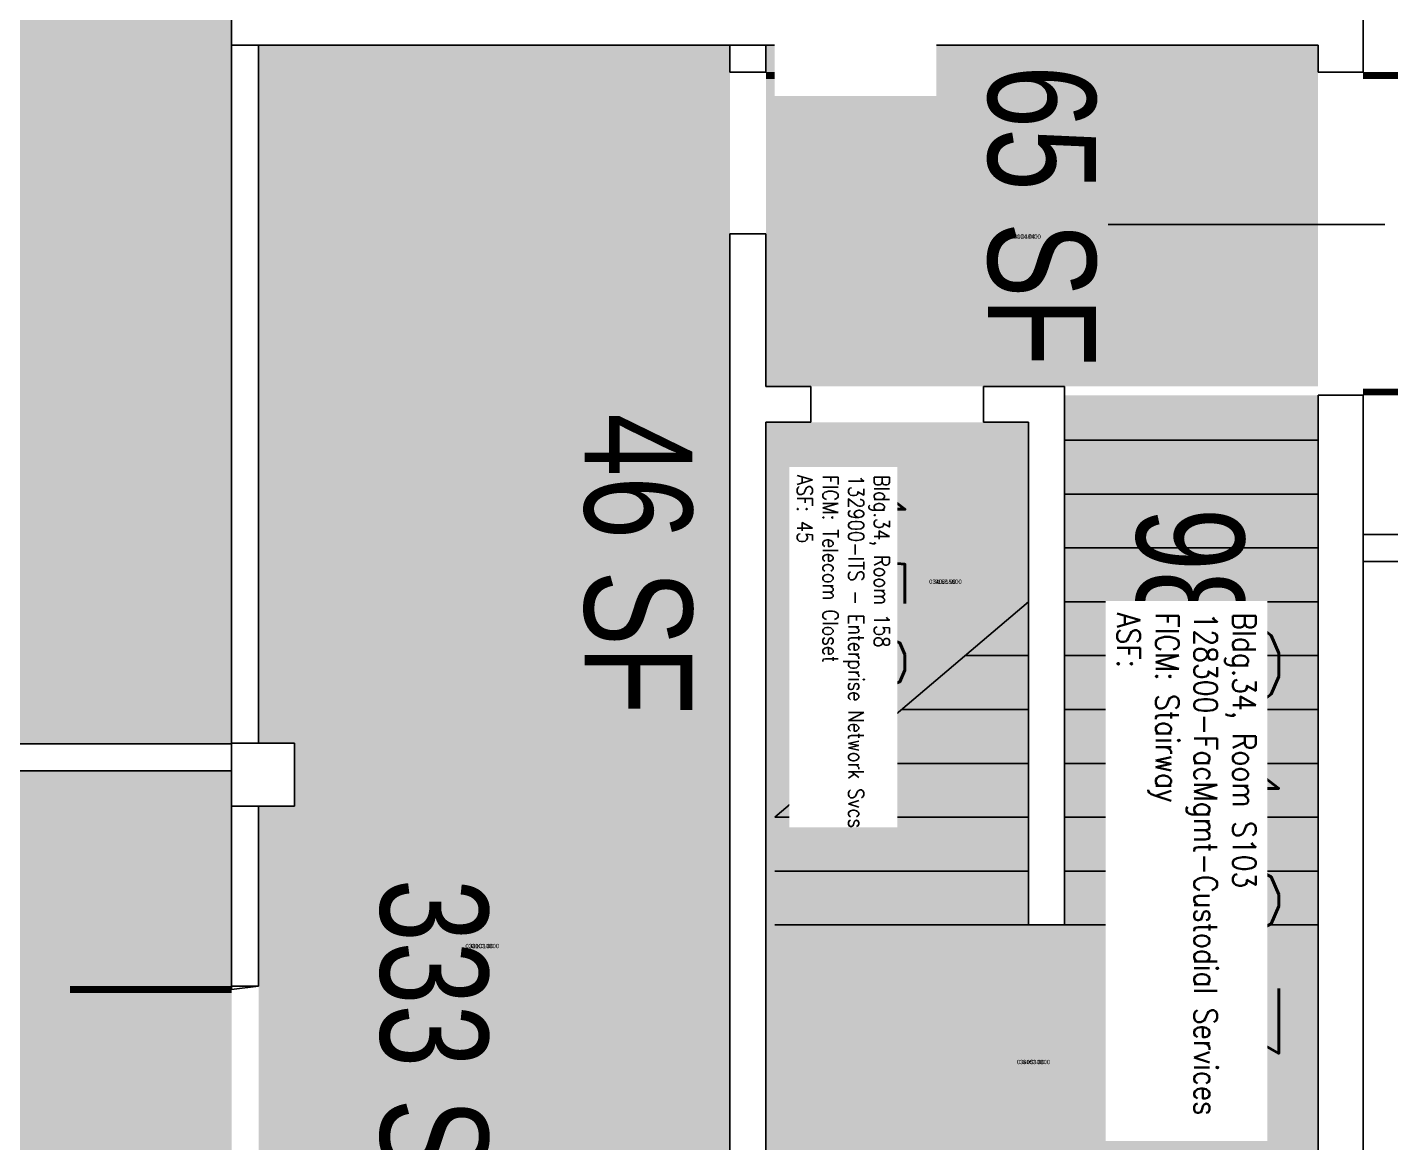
# Model space of a CAD drawing. Header units: inches. Extents: x -726 to 3772, y 0 to 2633.
# Drawn here: x 3314.5 to 3618.2, y 1657.5 to 1906 of the extents above; entities that cross this region are included whole.
import ezdxf
from ezdxf.enums import TextEntityAlignment as Align

# ---------------------------------------------------------------- set-up
doc = ezdxf.new("R2010")
doc.units = ezdxf.units.IN
doc.header["$LTSCALE"] = 10
doc.header["$MEASUREMENT"] = 0
for name, color, linetype in [('A-DOOR', 2, 'CONTINUOUS'), ('A-FLOR', 3, 'CONTINUOUS'), ('A-IDEN-RNUM', 7, 'CONTINUOUS'), ('A-IDEN-SNUM', 4, 'CONTINUOUS'), ('A-IDEN-VNUM', 4, 'CONTINUOUS'), ('A-WALL', 5, 'CONTINUOUS'), ('AREA-TEXT', 3, 'CONTINUOUS'), ('Rooms-Category-Color', 7, 'CONTINUOUS'), ('Rooms-College-Color', 7, 'CONTINUOUS'), ('Rooms-Department-Color', 7, 'CONTINUOUS'), ('Rooms-Division-Color', 7, 'CONTINUOUS'), ('Rooms-Information', 7, 'CONTINUOUS')]:
    doc.layers.add(name, color=color, linetype=linetype)
doc.styles.add('AREA', font='arial.ttf', dxfattribs={"width": 0.75, "height": 24})
doc.styles.add('ROOMSNUMBER', font='txt', dxfattribs={"height": 0.03})
doc.styles.add('ROOMVNUMBER', font='simplex.shx', dxfattribs={"width": 0.85})

msp = doc.modelspace()

# ---------------------------------------------------------------- hatches: boundary and pattern name
at = {"layer": 'Rooms-Category-Color', "true_color": 0xffff64}
msp.add_hatch(color=51, dxfattribs=at).paths.add_polyline_path([(3366, 2038), (3366, 2140), (3360, 2140), (3360, 2143), (3352, 2143), (3316, 2143), (3134, 2143), (3134, 2140), (3131, 2140), (3131, 2065), (3131, 1916), (3134, 1916), (3134, 1902), (3131, 1902), (3131, 1746.5), (3134, 1746.5), (3134, 1746.37), (3360, 1746.37), (3360, 1902), (3360, 1916), (3366, 1916)])
at = {"layer": 'Rooms-Category-Color', "true_color": 0xadadad}
for points in [[(3471, 1860), (3471, 1896), (3471, 1902), (3366, 1902), (3366, 1746.5), (3374, 1746.5), (3374, 1732.5), (3370, 1732.5), (3366, 1732.5), (3366, 1692.37), (3366, 1620.37), (3366, 1578.37), (3374, 1578.37), (3374, 1564.37), (3374, 1560.37), (3330, 1560.37), (3330, 1552.37), (3330, 1480.37), (3330, 1472.37), (3392, 1472.37), (3464, 1472.37), (3471, 1472.37), (3471, 1526.37), (3471, 1562.37), (3471, 1638)], [(3545.5, 1826), (3479, 1826), (3479, 1902), (3602, 1902), (3602, 1826)], [(3602, 1824), (3545.5, 1824), (3545.5, 1706), (3479, 1706), (3479, 1646), (3602, 1646)], [(3479, 1818), (3479, 1706), (3537.5, 1706), (3537.5, 1818)]]:
    msp.add_hatch(color=253, dxfattribs=at).paths.add_polyline_path(points)
at = {"layer": 'Rooms-Category-Color', "true_color": 0xffe090}
msp.add_hatch(color=41, dxfattribs=at).paths.add_polyline_path([(3360, 1692.37), (3360, 1691.62), (3360, 1732.5), (3360, 1740.37), (3134, 1740.37), (3134, 1732.5), (3130, 1732.5), (3120, 1732.5), (3120, 1740.37), (2896, 1740.37), (2896, 1566.37), (3120, 1566.37), (3120, 1578.37), (3134, 1578.37), (3134, 1566.37), (3360, 1566.37), (3360, 1578.37), (3360, 1578.37), (3360, 1620.37)])
at = {"layer": 'Rooms-College-Color', "true_color": 0xffff64}
msp.add_hatch(color=51, dxfattribs=at).paths.add_polyline_path([(3366, 2038), (3366, 2140), (3360, 2140), (3360, 2143), (3352, 2143), (3316, 2143), (3134, 2143), (3134, 2140), (3131, 2140), (3131, 2065), (3131, 1916), (3134, 1916), (3134, 1902), (3131, 1902), (3131, 1746.5), (3134, 1746.5), (3134, 1746.37), (3360, 1746.37), (3360, 1902), (3360, 1916), (3366, 1916)])
at = {"layer": 'Rooms-College-Color', "true_color": 0xadadad}
for points in [[(3471, 1860), (3471, 1896), (3471, 1902), (3366, 1902), (3366, 1746.5), (3374, 1746.5), (3374, 1732.5), (3370, 1732.5), (3366, 1732.5), (3366, 1692.37), (3366, 1620.37), (3366, 1578.37), (3374, 1578.37), (3374, 1564.37), (3374, 1560.37), (3330, 1560.37), (3330, 1552.37), (3330, 1480.37), (3330, 1472.37), (3392, 1472.37), (3464, 1472.37), (3471, 1472.37), (3471, 1526.37), (3471, 1562.37), (3471, 1638)], [(3545.5, 1826), (3479, 1826), (3479, 1902), (3602, 1902), (3602, 1826)], [(3602, 1824), (3545.5, 1824), (3545.5, 1706), (3479, 1706), (3479, 1646), (3602, 1646)]]:
    msp.add_hatch(color=253, dxfattribs=at).paths.add_polyline_path(points)
at = {"layer": 'Rooms-College-Color', "true_color": 0xb2d6e9}
for points in [[(3479, 1818), (3479, 1706), (3537.5, 1706), (3537.5, 1818)], [(3360, 1692.37), (3360, 1691.62), (3360, 1732.5), (3360, 1740.37), (3134, 1740.37), (3134, 1732.5), (3130, 1732.5), (3120, 1732.5), (3120, 1740.37), (2896, 1740.37), (2896, 1566.37), (3120, 1566.37), (3120, 1578.37), (3134, 1578.37), (3134, 1566.37), (3360, 1566.37), (3360, 1578.37), (3360, 1578.37), (3360, 1620.37)]]:
    msp.add_hatch(color=254, dxfattribs=at).paths.add_polyline_path(points)
at = {"layer": 'Rooms-Department-Color', "true_color": 0x003fff}
msp.add_hatch(color=160, dxfattribs=at).paths.add_polyline_path([(3366, 2038), (3366, 2140), (3360, 2140), (3360, 2143), (3352, 2143), (3316, 2143), (3134, 2143), (3134, 2140), (3131, 2140), (3131, 2065), (3131, 1916), (3134, 1916), (3134, 1902), (3131, 1902), (3131, 1746.5), (3134, 1746.5), (3134, 1746.37), (3360, 1746.37), (3360, 1902), (3360, 1916), (3366, 1916)])
at = {"layer": 'Rooms-Department-Color', "true_color": 0xacacac}
for points in [[(3471, 1860), (3471, 1896), (3471, 1902), (3366, 1902), (3366, 1746.5), (3374, 1746.5), (3374, 1732.5), (3370, 1732.5), (3366, 1732.5), (3366, 1692.37), (3366, 1620.37), (3366, 1578.37), (3374, 1578.37), (3374, 1564.37), (3374, 1560.37), (3330, 1560.37), (3330, 1552.37), (3330, 1480.37), (3330, 1472.37), (3392, 1472.37), (3464, 1472.37), (3471, 1472.37), (3471, 1526.37), (3471, 1562.37), (3471, 1638)], [(3545.5, 1826), (3479, 1826), (3479, 1902), (3602, 1902), (3602, 1826)], [(3602, 1824), (3545.5, 1824), (3545.5, 1706), (3479, 1706), (3479, 1646), (3602, 1646)], [(3479, 1818), (3479, 1706), (3537.5, 1706), (3537.5, 1818)]]:
    msp.add_hatch(color=253, dxfattribs=at).paths.add_polyline_path(points)
at = {"layer": 'Rooms-Department-Color', "true_color": 0xb2d6e9}
msp.add_hatch(color=254, dxfattribs=at).paths.add_polyline_path([(3360, 1692.37), (3360, 1691.62), (3360, 1732.5), (3360, 1740.37), (3134, 1740.37), (3134, 1732.5), (3130, 1732.5), (3120, 1732.5), (3120, 1740.37), (2896, 1740.37), (2896, 1566.37), (3120, 1566.37), (3120, 1578.37), (3134, 1578.37), (3134, 1566.37), (3360, 1566.37), (3360, 1578.37), (3360, 1578.37), (3360, 1620.37)])
at = {"layer": 'Rooms-Division-Color', "true_color": 0x003fff}
msp.add_hatch(color=160, dxfattribs=at).paths.add_polyline_path([(3366, 2038), (3366, 2140), (3360, 2140), (3360, 2143), (3352, 2143), (3316, 2143), (3134, 2143), (3134, 2140), (3131, 2140), (3131, 2065), (3131, 1916), (3134, 1916), (3134, 1902), (3131, 1902), (3131, 1746.5), (3134, 1746.5), (3134, 1746.37), (3360, 1746.37), (3360, 1902), (3360, 1916), (3366, 1916)])
at = {"layer": 'Rooms-Division-Color', "true_color": 0xadadad}
for points in [[(3471, 1860), (3471, 1896), (3471, 1902), (3366, 1902), (3366, 1746.5), (3374, 1746.5), (3374, 1732.5), (3370, 1732.5), (3366, 1732.5), (3366, 1692.37), (3366, 1620.37), (3366, 1578.37), (3374, 1578.37), (3374, 1564.37), (3374, 1560.37), (3330, 1560.37), (3330, 1552.37), (3330, 1480.37), (3330, 1472.37), (3392, 1472.37), (3464, 1472.37), (3471, 1472.37), (3471, 1526.37), (3471, 1562.37), (3471, 1638)], [(3545.5, 1826), (3479, 1826), (3479, 1902), (3602, 1902), (3602, 1826)], [(3602, 1824), (3545.5, 1824), (3545.5, 1706), (3479, 1706), (3479, 1646), (3602, 1646)], [(3479, 1818), (3479, 1706), (3537.5, 1706), (3537.5, 1818)]]:
    msp.add_hatch(color=253, dxfattribs=at).paths.add_polyline_path(points)
at = {"layer": 'Rooms-Division-Color', "true_color": 0xb2d6e9}
msp.add_hatch(color=254, dxfattribs=at).paths.add_polyline_path([(3360, 1692.37), (3360, 1691.62), (3360, 1732.5), (3360, 1740.37), (3134, 1740.37), (3134, 1732.5), (3130, 1732.5), (3120, 1732.5), (3120, 1740.37), (2896, 1740.37), (2896, 1566.37), (3120, 1566.37), (3120, 1578.37), (3134, 1578.37), (3134, 1566.37), (3360, 1566.37), (3360, 1578.37), (3360, 1578.37), (3360, 1620.37)])

# ---------------------------------------------------------------- linework, layer by layer
at = {"layer": 'A-DOOR'}
for points in [[(3479, 1895.25, 1.5, 1.5, 0), (3515, 1895.25, 0, 0, 0), (3515, 1896, 0, 0, -0.414214), (3479, 1860, 0, 0, -0.414214)], [(3479, 1895.25, 1.5, 1.5, 0), (3515, 1895.25, 0, 0, 0), (3515, 1896, 0, 0, -0.414214), (3479, 1860, 0, 0, -0.414214)], [(3612, 1895.25, 1.5, 1.5, 0), (3648, 1895.25, 0, 0, 0), (3648, 1896, 0, 0, -0.414214), (3612, 1860, 0, 0, -0.414214)], [(3612, 1895.25, 1.5, 1.5, 0), (3648, 1895.25, 0, 0, 0), (3648, 1896, 0, 0, -0.414214), (3612, 1860, 0, 0, -0.414214)], [(3612, 1824.75, 1.5, 1.5, 0), (3648, 1824.75, 0, 0, 0), (3648, 1824, 0, 0, 0.414214), (3612, 1860, 0, 0, 0.414214)], [(3612, 1824.75, 1.5, 1.5, 0), (3648, 1824.75, 0, 0, 0), (3648, 1824, 0, 0, 0.414214), (3612, 1860, 0, 0, 0.414214)], [(3360, 1691.62, 1.5, 1.5, 0), (3324, 1691.62, 0, 0, 0), (3324, 1692.37, 0, 0, 0.414214), (3360, 1656.37, 0, 0, 0.414214)]]:
    msp.add_lwpolyline(points, format="xyseb", dxfattribs=at)
at = {"layer": 'A-FLOR'}
for p, q in [((3545.5, 1814), (3602, 1814)), ((3545.5, 1814), (3602, 1814)), ((3545.5, 1802), (3602, 1802)), ((3545.5, 1802), (3602, 1802)), ((3766, 1793), (3612, 1793)), ((3545.5, 1790), (3602, 1790)), ((3545.5, 1790), (3602, 1790)), ((3714, 1787), (3612, 1787)), ((3481, 1730), (3537.5, 1778)), ((3481, 1730), (3537.5, 1778)), ((3545.5, 1778), (3602, 1778)), ((3545.5, 1778), (3602, 1778)), ((3523.37, 1766), (3537.5, 1766)), ((3523.37, 1766), (3537.5, 1766)), ((3545.5, 1766), (3602, 1766)), ((3545.5, 1766), (3602, 1766)), ((3509.25, 1754), (3537.5, 1754)), ((3509.25, 1754), (3537.5, 1754)), ((3545.5, 1754), (3602, 1754)), ((3545.5, 1754), (3602, 1754)), ((3495.12, 1742), (3537.5, 1742)), ((3495.12, 1742), (3537.5, 1742)), ((3545.5, 1742), (3602, 1742)), ((3545.5, 1742), (3602, 1742)), ((3481, 1730), (3537.5, 1730)), ((3481, 1730), (3537.5, 1730)), ((3545.5, 1730), (3602, 1730)), ((3545.5, 1730), (3602, 1730)), ((3481, 1718), (3537.5, 1718)), ((3481, 1718), (3537.5, 1718)), ((3545.5, 1718), (3602, 1718)), ((3545.5, 1718), (3602, 1718)), ((3481, 1706), (3537.5, 1706)), ((3481, 1706), (3537.5, 1706)), ((3545.5, 1706), (3602, 1706)), ((3545.5, 1706), (3602, 1706))]:
    msp.add_line(p, q, dxfattribs=at)
at = {"layer": 'A-IDEN-VNUM'}
msp.add_line((3616.85, 1862.09), (3555.25, 1862.09), dxfattribs=at)
at = {"layer": 'A-WALL'}
for p, q in [((3360, 1902), (3360, 1916)), ((3360, 1902), (3360, 1916)), ((3612, 1916), (3612, 1896)), ((3612, 1916), (3612, 1896)), ((3612, 1910), (3612, 1902)), ((3612, 1910), (3612, 1902)), ((3374, 1902), (3360, 1902)), ((3374, 1902), (3360, 1902)), ((3360, 1902), (3360, 1746.5)), ((3366, 1902), (3360, 1902)), ((3366, 1902), (3366, 1746.5)), ((3602, 1902), (3367, 1902)), ((3602, 1902), (3367, 1902)), ((3374, 1902), (3370, 1902)), ((3374, 1902), (3370, 1902)), ((3471, 1902), (3471, 1896)), ((3471, 1902), (3471, 1896)), ((3479, 1902), (3479, 1896)), ((3479, 1902), (3479, 1896)), ((3479, 1902), (3479, 1896)), ((3479, 1902), (3479, 1896)), ((3602, 1902), (3602, 1896)), ((3602, 1902), (3602, 1896)), ((3471, 1896), (3479, 1896)), ((3471, 1896), (3479, 1896)), ((3479, 1896), (3471, 1896)), ((3602, 1896), (3612, 1896)), ((3602, 1896), (3612, 1896)), ((3602, 1896), (3612, 1896)), ((3602, 1896), (3612, 1896)), ((3471, 1860), (3471, 1638)), ((3471, 1860), (3479, 1860)), ((3471, 1860), (3471, 1638)), ((3471, 1860), (3479, 1860)), ((3479, 1860), (3471, 1860)), ((3479, 1860), (3479, 1826)), ((3479, 1860), (3479, 1826)), ((3479, 1860), (3479, 1826)), ((3479, 1860), (3479, 1826)), ((3479, 1826), (3489, 1826)), ((3479, 1826), (3489, 1826)), ((3489, 1826), (3489, 1818)), ((3489, 1826), (3489, 1818)), ((3527.5, 1826), (3527.5, 1818)), ((3527.5, 1826), (3545.5, 1826)), ((3527.5, 1826), (3545.5, 1826)), ((3527.5, 1826), (3527.5, 1818)), ((3545.5, 1826), (3545.5, 1706)), ((3545.5, 1826), (3545.5, 1706)), ((3602, 1824), (3602, 1646)), ((3602, 1824), (3612, 1824)), ((3602, 1824), (3602, 1646)), ((3602, 1824), (3612, 1824)), ((3602, 1824), (3612, 1824)), ((3612, 1824), (3612, 1638)), ((3612, 1824), (3612, 1638)), ((3489, 1818), (3479, 1818)), ((3489, 1818), (3479, 1818)), ((3479, 1818), (3479, 1646)), ((3479, 1818), (3479, 1646)), ((3537.5, 1818), (3527.5, 1818)), ((3537.5, 1818), (3527.5, 1818)), ((3537.5, 1818), (3537.5, 1706)), ((3537.5, 1818), (3537.5, 1706)), ((3612, 1787), (3612, 1793)), ((3360, 1746.37), (3134, 1746.37)), ((3360, 1746.5), (3374, 1746.5)), ((3360, 1746.5), (3374, 1746.5)), ((3360, 1746.5), (3374, 1746.5)), ((3360, 1732.5), (3360, 1746.5)), ((3374, 1746.5), (3374, 1732.5)), ((3374, 1746.5), (3374, 1732.5)), ((3374, 1746.5), (3374, 1732.5)), ((3360, 1740.37), (3120, 1740.37)), ((3360, 1732.5), (3360, 1740.37)), ((3360, 1732.5), (3360, 1691.62)), ((3374, 1732.5), (3360, 1732.5)), ((3374, 1732.5), (3360, 1732.5)), ((3366, 1732.5), (3366, 1692.37)), ((3374, 1732.5), (3370, 1732.5)), ((3374, 1732.5), (3370, 1732.5)), ((3545.5, 1706), (3537.5, 1706)), ((3545.5, 1706), (3537.5, 1706)), ((3366, 1692.37), (3360, 1692.37)), ((3360, 1691.62), (3366, 1692.37))]:
    msp.add_line(p, q, dxfattribs=at)
msp.add_lwpolyline([(3360, 1746.5), (3374, 1746.5), (3374, 1732.5)], dxfattribs=at)

# ---------------------------------------------------------------- texts
at = {"layer": 'A-IDEN-RNUM', "style": 'ROOMSNUMBER', "width": 0.85}
for s, p in [('C104-00', (3536.5, 1859.36)), ('0158-00', (3518.99, 1782.48)), ('C103-00', (3415.82, 1701.31)), ('S103-00', (3538.58, 1675.47))]:
    msp.add_text(s, height=0.96, dxfattribs=at).set_placement(p, align=Align.MIDDLE)
at = {"layer": 'A-IDEN-SNUM', "style": 'ROOMSNUMBER', "width": 0.85}
for s, p in [('0340C10400', (3536.5, 1859.36)), ('0340015800', (3518.99, 1782.48)), ('0340C10300', (3415.82, 1701.31)), ('0340S10300', (3538.58, 1675.47))]:
    msp.add_text(s, height=0.96, dxfattribs=at).set_placement(p, align=Align.MIDDLE)
at = {"layer": 'A-IDEN-VNUM', "style": 'ROOMVNUMBER', "width": 0.85}
for s, height, p in [('158', 24, (3497.95, 1782)), ('S103', 36, (3575.25, 1724.61))]:
    msp.add_text(s, height=height, rotation=270, dxfattribs=at).set_placement(p, align=Align.MIDDLE)
at = {"layer": 'AREA-TEXT', "style": 'AREA', "width": 0.75}
for s, p in [('65 SF', (3540.5, 1864)), ('46 SF', (3450.6, 1786.4)), ('98 SF', (3573.55, 1765.37)), ('333 SF', (3405.14, 1675.74))]:
    msp.add_text(s, height=24, rotation=270, dxfattribs=at).set_placement(p, align=Align.MIDDLE_CENTER)

# ---------------------------------------------------------------- next in the draw order: texts
at = {"layer": 'Rooms-Information', "attachment_point": 7, "rotation": 270, "style": 'ROOMVNUMBER', "bg_fill": 3, "box_fill_scale": 1.5, "bg_fill_color": 256, "bg_fill_true_color": 13158600, "bg_fill_transparency": 0}
for s, insert, char_height, width in [('Bldg.34, Room 157^M^J128101-FacMgmt-Electric Shop^M^JFICM: Electrical^M^JASF: ', (3483.53, 2008.49), 5.1429, 115.2), ('Bldg.34, Room 158^M^J132900-ITS - Enterprise Network Svcs^M^JFICM: Telecom Closet^M^JASF: 45', (3485.95, 1806.28), 3.4286, 76.8), ('Bldg.34, Room S103^M^J128300-FacMgmt-Custodial Services^M^JFICM: Stairway^M^JASF: ', (3557.25, 1775.61), 5.1429, 115.2)]:
    msp.add_mtext(s, dxfattribs=dict(at, insert=insert, char_height=char_height, width=width))

doc.saveas('drawing.dxf')
